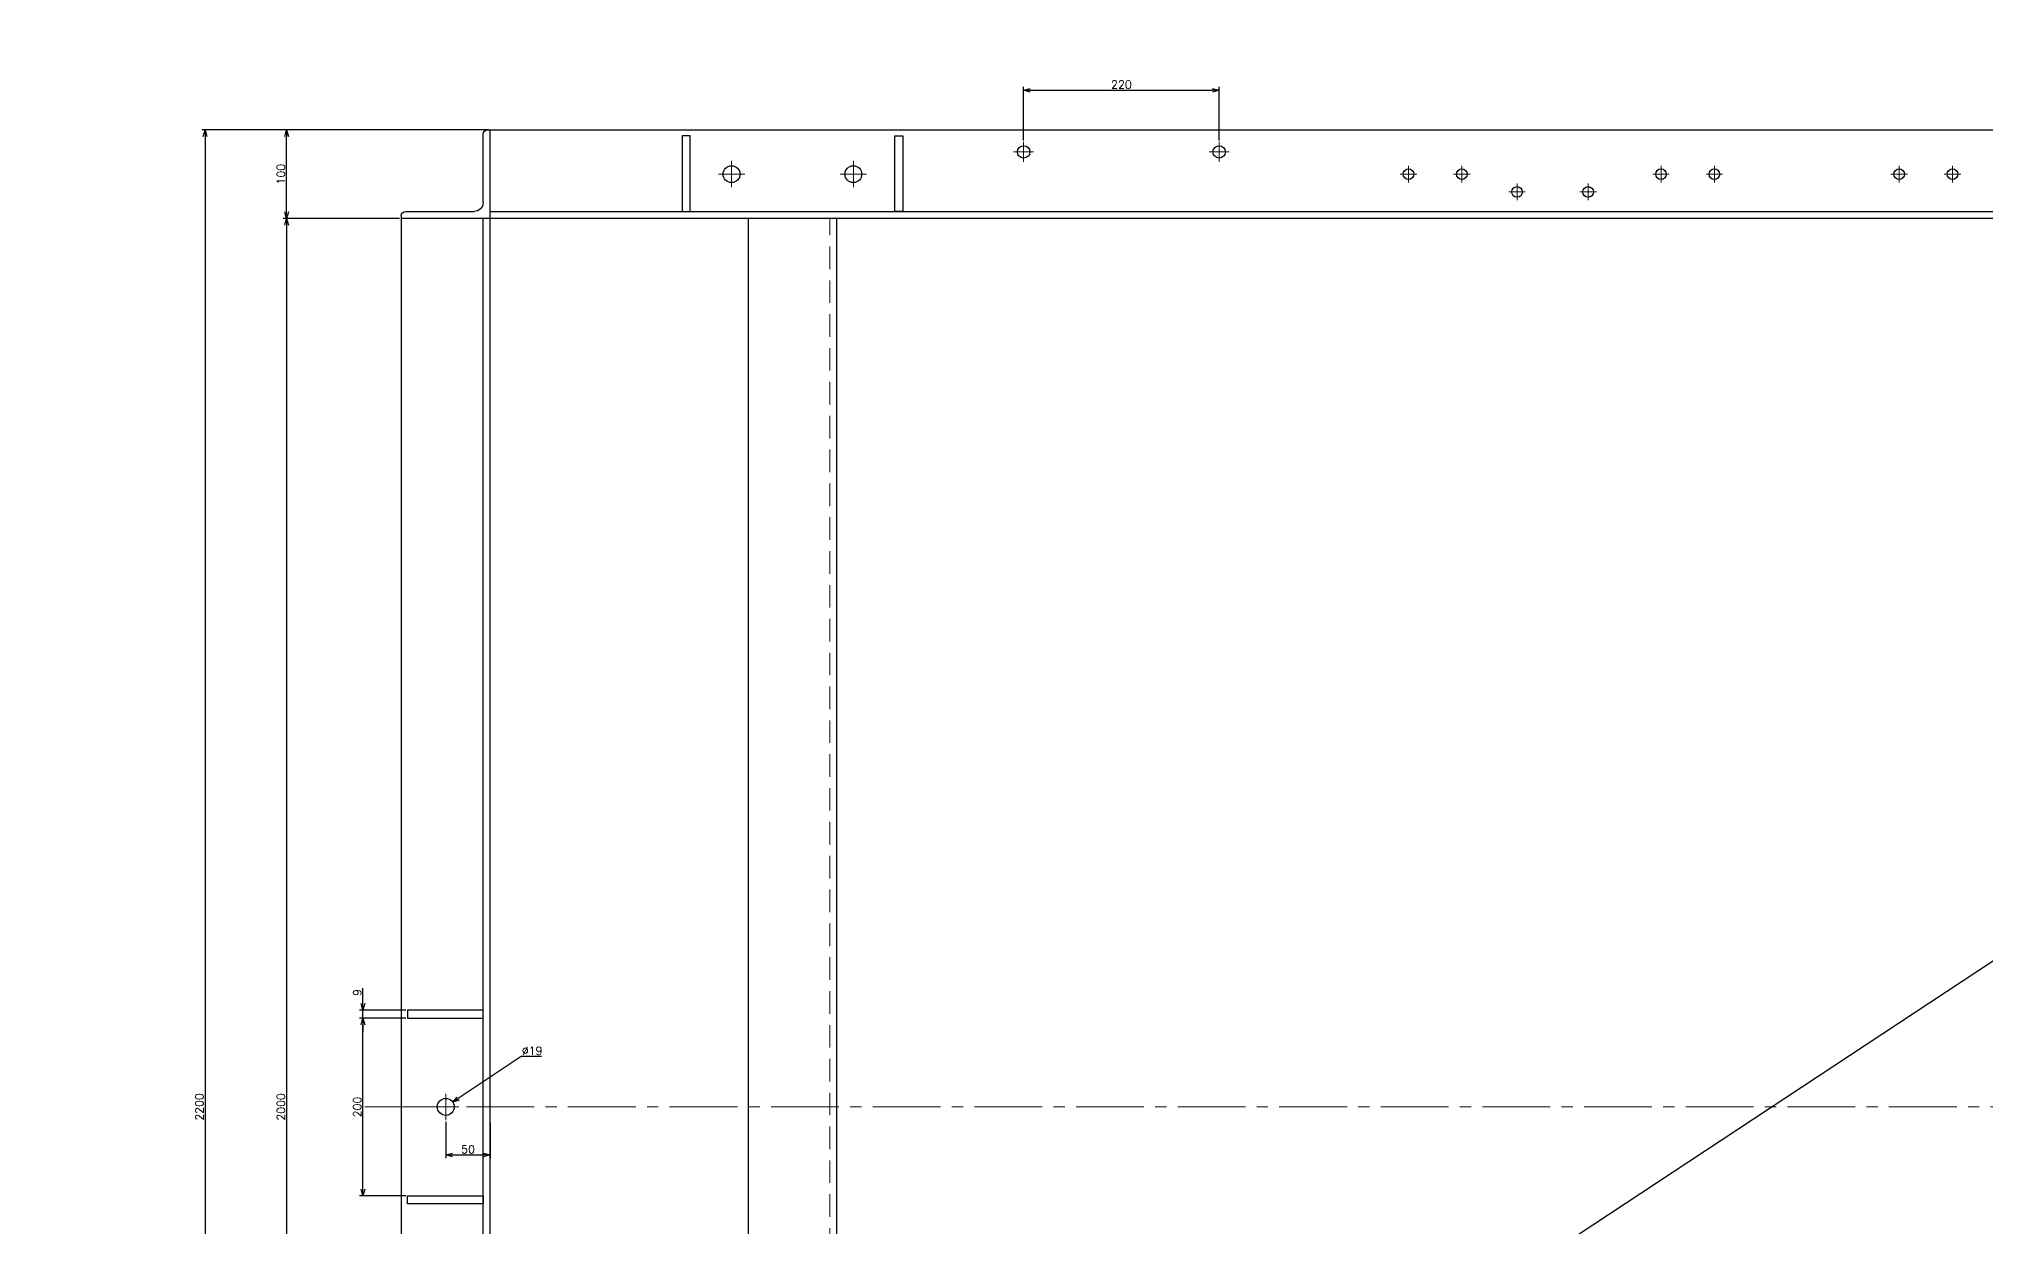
# Model space of a CAD drawing. Header units: millimetres. Extents: x -8731 to 85711, y -14522 to 31379.
# Drawn here: x -5070 to -2881, y -9319 to -7983 of the extents above; entities that cross this region are included whole.
import ezdxf

# ---------------------------------------------------------------- set-up
doc = ezdxf.new("R2010")
doc.units = ezdxf.units.MM
doc.header["$LTSCALE"] = 4
doc.header["$PDMODE"] = 99
doc.header["$PDSIZE"] = 1
doc.linetypes.add('CENTER2', pattern=[28.575, 19.05, -3.175, 3.175, -3.175])
doc.linetypes.add('HIDDEN', pattern=[9.525, 6.35, -3.175])
for name, color, linetype, lineweight in [('04_HIDDEN', 2, 'HIDDEN', 13), ('05_CENTER', 4, 'CENTER2', 13), ('08_DIM', 3, 'Continuous', 13)]:
    doc.layers.add(name, color=color, linetype=linetype, lineweight=lineweight)
doc.styles.add('KSS_TXT', font='txt.shx', dxfattribs={"bigfont": 'extfont2.shx'})
doc.dimstyles.new('KSS_DIM', dxfattribs={"dimscale": 3, "dimtxt": 3, "dimasz": 2.5, "dimexe": 1.25, "dimexo": 0.625, "dimtad": 1, "dimdsep": 46, "dimtxsty": 'KSS_TXT', "dimblk": 'OPEN30', "dimcen": 0, "dimazin": 2, "dimtfac": 0.75, "dimtmove": 0, "dimatfit": 3, "dimldrblk": 'OPEN30', "dimfxl": 1, "dimtolj": 1, "dimarcsym": 0})
doc.dimstyles.new('KSS_DIM$3', dxfattribs={"dimscale": 3, "dimtxt": 3, "dimasz": 2.5, "dimexe": 1.25, "dimexo": 0.625, "dimtad": 1, "dimtih": 1, "dimtoh": 1, "dimdsep": 46, "dimtxsty": 'KSS_TXT', "dimblk": 'OPEN30', "dimcen": 0, "dimazin": 2, "dimtfac": 0.75, "dimtofl": 0, "dimtmove": 0, "dimatfit": 3, "dimldrblk": 'OPEN30', "dimfxl": 1, "dimtolj": 1, "dimarcsym": 0})

# ---------------------------------------------------------------- blocks, each defined once
blk = doc.blocks.new('_Open30')
at = {"color": 0, "linetype": 'ByBlock', "lineweight": -2}
for p, q in [((-1, 0.27), (0, 0)), ((0, 0), (-1, -0.27)), ((0, 0), (-1, 0))]:
    blk.add_line(p, q, dxfattribs=at)
blk = doc.blocks.new('*D1845')
at = {"layer": '08_DIM', "color": 0, "lineweight": -2, "transparency": 16777216}
for p, q in [((-4564.6, -8084.9), (-4887.3, -8084.9)), ((-4883.5, -8092.4), (-4883.5, -10277.4)), ((-4564.6, -10284.9), (-4887.3, -10284.9))]:
    blk.add_line(p, q, dxfattribs=at)
at = {"layer": 'Defpoints', "color": 0, "transparency": 16777216}
for p in [(-4562.7, -8084.9), (-4883.5, -10284.9), (-4562.7, -10284.9)]:
    blk.add_point(p, dxfattribs=at)
at = {"layer": '08_DIM', "color": 0, "lineweight": -2, "transparency": 16777216, "xscale": 7.5, "yscale": 7.5, "zscale": 7.5}
for p, rotation in [((-4883.5, -8084.9), 90), ((-4883.5, -10284.9), 270)]:
    blk.add_blockref('_Open30', p, dxfattribs=dict(at, rotation=rotation))
at = {"layer": '08_DIM', "color": 0, "transparency": 16777216, "insert": (-4889.9, -9184.9), "char_height": 9, "attachment_point": 5, "rotation": 90, "style": 'KSS_TXT'}
blk.add_mtext('\\A1;2200', dxfattribs=at)
blk = doc.blocks.new('*D1846')
at = {"layer": '08_DIM', "color": 0, "lineweight": -2, "transparency": 16777216}
for p, q in [((-4664.6, -8184.9), (-4795.6, -8184.9)), ((-4791.8, -8192.4), (-4791.8, -10177.4)), ((-4664.6, -10184.9), (-4795.6, -10184.9))]:
    blk.add_line(p, q, dxfattribs=at)
at = {"layer": 'Defpoints', "color": 0, "transparency": 16777216}
for p in [(-4662.7, -8184.9), (-4791.8, -10184.9), (-4662.7, -10184.9)]:
    blk.add_point(p, dxfattribs=at)
at = {"layer": '08_DIM', "color": 0, "lineweight": -2, "transparency": 16777216, "xscale": 7.5, "yscale": 7.5, "zscale": 7.5}
for p, rotation in [((-4791.8, -8184.9), 90), ((-4791.8, -10184.9), 270)]:
    blk.add_blockref('_Open30', p, dxfattribs=dict(at, rotation=rotation))
at = {"layer": '08_DIM', "color": 0, "transparency": 16777216, "insert": (-4798.2, -9184.9), "char_height": 9, "attachment_point": 5, "rotation": 90, "style": 'KSS_TXT'}
blk.add_mtext('\\A1;2000', dxfattribs=at)
blk = doc.blocks.new('*D1847')
at = {"layer": '08_DIM', "color": 0, "lineweight": -2, "transparency": 16777216}
for p, q in [((-4567.6, -8084.9), (-4795.6, -8084.9)), ((-4791.8, -8177.4), (-4791.8, -8092.4)), ((-4664.6, -8184.9), (-4795.6, -8184.9))]:
    blk.add_line(p, q, dxfattribs=at)
at = {"layer": 'Defpoints', "color": 0, "transparency": 16777216}
for p in [(-4791.8, -8084.9), (-4565.7, -8084.9), (-4662.7, -8184.9)]:
    blk.add_point(p, dxfattribs=at)
at = {"layer": '08_DIM', "color": 0, "lineweight": -2, "transparency": 16777216, "xscale": 7.5, "yscale": 7.5, "zscale": 7.5}
for p, rotation in [((-4791.8, -8084.9), 90), ((-4791.8, -8184.9), 270)]:
    blk.add_blockref('_Open30', p, dxfattribs=dict(at, rotation=rotation))
at = {"layer": '08_DIM', "color": 0, "transparency": 16777216, "insert": (-4798.2, -8134.9), "char_height": 9, "attachment_point": 5, "rotation": 90, "style": 'KSS_TXT'}
blk.add_mtext('\\A1;100', dxfattribs=at)
blk = doc.blocks.new('A$C448B04A9_1_1_1')
at = {"color": 0}
for p, q in [((3, 100), (0, 100)), ((0, 0), (0, 100)), ((8, 18), (8, 95)), ((0, 0), (100, 0)), ((95, 8), (18, 8)), ((100, 3), (100, 0))]:
    blk.add_line(p, q, dxfattribs=at)
for centre, radius, start, end in [((3, 95), 5, 0, 90), ((18, 18), 10, 180, 270), ((95, 3), 5, 0, 90)]:
    blk.add_arc(centre, radius, start, end, dxfattribs=at)
blk = doc.blocks.new('A$C092B7092_1_1_1')
at = {"color": 0}
for p, q in [((90, 1008), (2590, 1008)), ((82, -1000), (82, 1000))]:
    blk.add_line(p, q, dxfattribs=at)
for points in [[(90, 1100), (2590, 1100), (2590, 1000), (90, 1000)], [(306, 1008), (315, 1008), (315, 1093), (306, 1093)], [(554, 1008), (545, 1008), (545, 1093), (554, 1093)], [(90, 1000), (-10, 1000), (-10, -1000), (90, -1000)], [(480, 1000), (380, 1000), (380, -1000), (480, -1000)], [(82, 109), (-3, 109), (-3, 100), (82, 100)], [(82, -109), (-3, -109), (-3, -100), (82, -100)]]:
    blk.add_lwpolyline(points, close=True, dxfattribs=at)
for centre, radius in [((690, 1075), 7), ((910, 1075), 7), ((361.5, 1050), 9.5), ((498.5, 1050), 9.5), ((1123, 1050), 6), ((1183, 1050), 6), ((1407, 1050), 6), ((1467, 1050), 6), ((1674.9, 1050), 6), ((1734.9, 1050), 6), ((1245, 1030), 6), ((1325, 1030), 6), ((40, 0), 9.5)]:
    blk.add_circle(centre, radius, dxfattribs=at)
at = {"layer": '04_HIDDEN'}
blk.add_line((472, -1000), (472, 1000), dxfattribs=at)
at = {"layer": '05_CENTER'}
for p, q in [((701.2, 1075), (678.8, 1075)), ((690, 1086.2), (690, 1063.8)), ((921.2, 1075), (898.8, 1075)), ((910, 1086.2), (910, 1063.8)), ((361.5, 1064.8), (361.5, 1035.2)), ((498.5, 1064.8), (498.5, 1035.2)), ((1123, 1059.3), (1123, 1040.7)), ((1183, 1059.3), (1183, 1040.7)), ((1407, 1059.3), (1407, 1040.7)), ((1467, 1059.3), (1467, 1040.7)), ((1674.9, 1059.3), (1674.9, 1040.7)), ((1734.9, 1059.3), (1734.9, 1040.7)), ((376.3, 1050), (346.7, 1050)), ((513.3, 1050), (483.7, 1050)), ((1132.3, 1050), (1113.7, 1050)), ((1192.3, 1050), (1173.7, 1050)), ((1254.3, 1030), (1235.7, 1030)), ((1245, 1039.3), (1245, 1020.7)), ((1334.3, 1030), (1315.7, 1030)), ((1325, 1039.3), (1325, 1020.7)), ((1416.3, 1050), (1397.7, 1050)), ((1476.3, 1050), (1457.7, 1050)), ((1684.2, 1050), (1665.6, 1050)), ((1744.2, 1050), (1725.6, 1050)), ((-51.1, 0), (2727.2, 0)), ((54.8, 0), (25.2, 0)), ((40, -14.8), (40, 14.8))]:
    blk.add_line(p, q, dxfattribs=at)
at = {"color": 0, "xscale": -1}
blk.add_blockref('A$C448B04A9_1_1_1', (90, 1000), dxfattribs=at)
blk = doc.blocks.new('*D2924')
at = {"layer": '08_DIM', "color": 0, "lineweight": -2, "transparency": 16777216}
for p, q in [((-4657.6, -9084.9), (-4709.7, -9084.9)), ((-4705.9, -9277.4), (-4705.9, -9092.4)), ((-4657.6, -9284.9), (-4709.7, -9284.9))]:
    blk.add_line(p, q, dxfattribs=at)
at = {"layer": 'Defpoints', "color": 0, "transparency": 16777216}
for p in [(-4705.9, -9084.9), (-4655.7, -9084.9), (-4655.7, -9284.9)]:
    blk.add_point(p, dxfattribs=at)
at = {"layer": '08_DIM', "color": 0, "lineweight": -2, "transparency": 16777216, "xscale": 7.5, "yscale": 7.5, "zscale": 7.5}
for p, rotation in [((-4705.9, -9084.9), 90), ((-4705.9, -9284.9), 270)]:
    blk.add_blockref('_Open30', p, dxfattribs=dict(at, rotation=rotation))
at = {"layer": '08_DIM', "color": 0, "transparency": 16777216, "insert": (-4712.3, -9184.9), "char_height": 9, "attachment_point": 5, "rotation": 90, "style": 'KSS_TXT'}
blk.add_mtext('\\A1;200', dxfattribs=at)
blk = doc.blocks.new('*D2925')
at = {"layer": '08_DIM', "color": 0, "lineweight": -2, "transparency": 16777216}
for p, q in [((-4705.9, -9068.4), (-4705.9, -9051.1)), ((-4657.6, -9075.9), (-4709.7, -9075.9)), ((-4657.6, -9084.9), (-4709.7, -9084.9)), ((-4705.9, -9084.9), (-4705.9, -9075.9)), ((-4705.9, -9092.4), (-4705.9, -9099.9))]:
    blk.add_line(p, q, dxfattribs=at)
at = {"layer": 'Defpoints', "color": 0, "transparency": 16777216}
for p in [(-4705.9, -9075.9), (-4655.7, -9075.9), (-4655.7, -9084.9)]:
    blk.add_point(p, dxfattribs=at)
at = {"layer": '08_DIM', "color": 0, "lineweight": -2, "transparency": 16777216, "xscale": 7.5, "yscale": 7.5, "zscale": 7.5}
for p, rotation in [((-4705.9, -9075.9), 270), ((-4705.9, -9084.9), 90)]:
    blk.add_blockref('_Open30', p, dxfattribs=dict(at, rotation=rotation))
at = {"layer": '08_DIM', "color": 0, "transparency": 16777216, "insert": (-4712.3, -9056), "char_height": 9, "attachment_point": 5, "rotation": 90, "style": 'KSS_TXT'}
blk.add_mtext('\\A1;9', dxfattribs=at)
blk = doc.blocks.new('*D2937')
at = {"layer": '08_DIM', "color": 0, "lineweight": -2, "transparency": 16777216}
for p, q in [((-4612.7, -9201.5), (-4612.7, -9242.7)), ((-4562.7, -9203.1), (-4562.7, -9242.7)), ((-4605.2, -9238.9), (-4570.2, -9238.9))]:
    blk.add_line(p, q, dxfattribs=at)
at = {"layer": 'Defpoints', "color": 0, "transparency": 16777216}
for p in [(-4612.7, -9199.7), (-4562.7, -9201.2), (-4562.7, -9238.9)]:
    blk.add_point(p, dxfattribs=at)
at = {"layer": '08_DIM', "color": 0, "lineweight": -2, "transparency": 16777216, "xscale": 7.5, "yscale": 7.5, "zscale": 7.5, "rotation": 180}
blk.add_blockref('_Open30', (-4612.7, -9238.9), dxfattribs=at)
at = {"layer": '08_DIM', "color": 0, "lineweight": -2, "transparency": 16777216, "xscale": 7.5, "yscale": 7.5, "zscale": 7.5}
blk.add_blockref('_Open30', (-4562.7, -9238.9), dxfattribs=at)
at = {"layer": '08_DIM', "color": 0, "transparency": 16777216, "insert": (-4587.7, -9232.6), "char_height": 9, "attachment_point": 5, "style": 'KSS_TXT'}
blk.add_mtext('\\A1;50', dxfattribs=at)
blk = doc.blocks.new('*D2938')
at = {"layer": '08_DIM', "color": 0, "lineweight": -2, "transparency": 16777216}
for p, q in [((-4528, -9128), (-4598.6, -9175.4)), ((-4505.1, -9128), (-4528, -9128))]:
    blk.add_line(p, q, dxfattribs=at)
at = {"layer": 'Defpoints', "color": 0, "transparency": 16777216}
for p in [(-4620.6, -9190.2), (-4604.9, -9179.6)]:
    blk.add_point(p, dxfattribs=at)
at = {"layer": '08_DIM', "color": 0, "lineweight": -2, "transparency": 16777216, "xscale": 7.5, "yscale": 7.5, "zscale": 7.5, "rotation": 213.8602648384918}
blk.add_blockref('_Open30', (-4604.9, -9179.6), dxfattribs=at)
at = {"layer": '08_DIM', "color": 0, "transparency": 16777216, "insert": (-4515.6, -9121.6), "char_height": 9, "attachment_point": 5, "style": 'KSS_TXT'}
blk.add_mtext('\\A1;%%C19', dxfattribs=at)
blk = doc.blocks.new('*D4541')
at = {"color": 0, "lineweight": -2, "transparency": 16777216}
for p, q in [((-3962.7, -8096.8), (-3962.7, -8036.6)), ((-3955.2, -8040.4), (-3750.2, -8040.4)), ((-3742.7, -8096.8), (-3742.7, -8036.6))]:
    blk.add_line(p, q, dxfattribs=at)
at = {"layer": 'Defpoints', "color": 0, "transparency": 16777216}
for p in [(-3742.7, -8040.4), (-3962.7, -8098.7), (-3742.7, -8098.7)]:
    blk.add_point(p, dxfattribs=at)
at = {"color": 0, "lineweight": -2, "transparency": 16777216, "xscale": 7.5, "yscale": 7.5, "zscale": 7.5, "rotation": 180}
blk.add_blockref('_Open30', (-3962.7, -8040.4), dxfattribs=at)
at = {"color": 0, "lineweight": -2, "transparency": 16777216, "xscale": 7.5, "yscale": 7.5, "zscale": 7.5}
blk.add_blockref('_Open30', (-3742.7, -8040.4), dxfattribs=at)
at = {"color": 0, "transparency": 16777216, "insert": (-3852.7, -8034), "char_height": 9, "attachment_point": 5, "style": 'KSS_TXT'}
blk.add_mtext('\\A1;220', dxfattribs=at)

msp = doc.modelspace()

# ---------------------------------------------------------------- linework, layer by layer
at = {"color": 2}
msp.add_line((847.15114, -6563.8679), (-8041.51907, -12434.61267), dxfattribs=at)

# ---------------------------------------------------------------- block references
msp.add_blockref('A$C092B7092_1_1_1', (-4652.74462, -9184.85844))

# ---------------------------------------------------------------- dimensions: what is measured, and where the dimension line sits
dim = msp.add_linear_dim(base=(-3742.74461, -8040.35929), p1=(-3962.74461, -8098.67251), p2=(-3742.74461, -8098.67251), dimstyle='KSS_DIM')
dim.commit()
dim.dimension.update_dxf_attribs({"geometry": '*D4541', "text_midpoint": (-3852.74461, -8033.98429)})
at = {"layer": '08_DIM'}
for base, p1, p2, angle, picture, middle in [((-4883.54983, -10284.85844), (-4562.74462, -8084.85844), (-4562.74462, -10284.85844), 90, '*D1845', (-4889.92483, -9184.85844)), ((-4791.82761, -8084.85844), (-4662.74462, -8184.85844), (-4565.74462, -8084.85844), 90, '*D1847', (-4798.20261, -8134.85844)), ((-4791.82761, -10184.85844), (-4662.74462, -8184.85844), (-4662.74462, -10184.85844), 90, '*D1846', (-4798.20261, -9184.85844)), ((-4705.92322, -9075.85844), (-4655.74462, -9084.85844), (-4655.74462, -9075.85844), 90, '*D2925', (-4712.29822, -9055.98344)), ((-4705.92322, -9084.85844), (-4655.74462, -9284.85844), (-4655.74462, -9084.85844), 90, '*D2924', (-4712.29822, -9184.85844)), ((-4562.74462, -9238.93861), (-4612.74462, -9199.67143), (-4562.74462, -9201.19829), 180, '*D2937', (-4587.74462, -9232.55736))]:
    dim = msp.add_linear_dim(base=base, p1=p1, p2=p2, angle=angle, dimstyle='KSS_DIM', override={"dimscale": 3}, dxfattribs=at)
    dim.commit()
    dim.dimension.update_dxf_attribs({"geometry": picture, "text_midpoint": middle})
dim = msp.add_diameter_dim_2p(p1=(-4620.63341, -9190.15155), p2=(-4604.85582, -9179.56533), dimstyle='KSS_DIM$3', override={"dimscale": 3, "dimpost": '%%C<>'}, dxfattribs=at)
dim.commit()
dim.dimension.update_dxf_attribs({"geometry": '*D2938', "text_midpoint": (-4515.61208, -9127.99042), "dimtype": 163})

doc.saveas('drawing.dxf')
